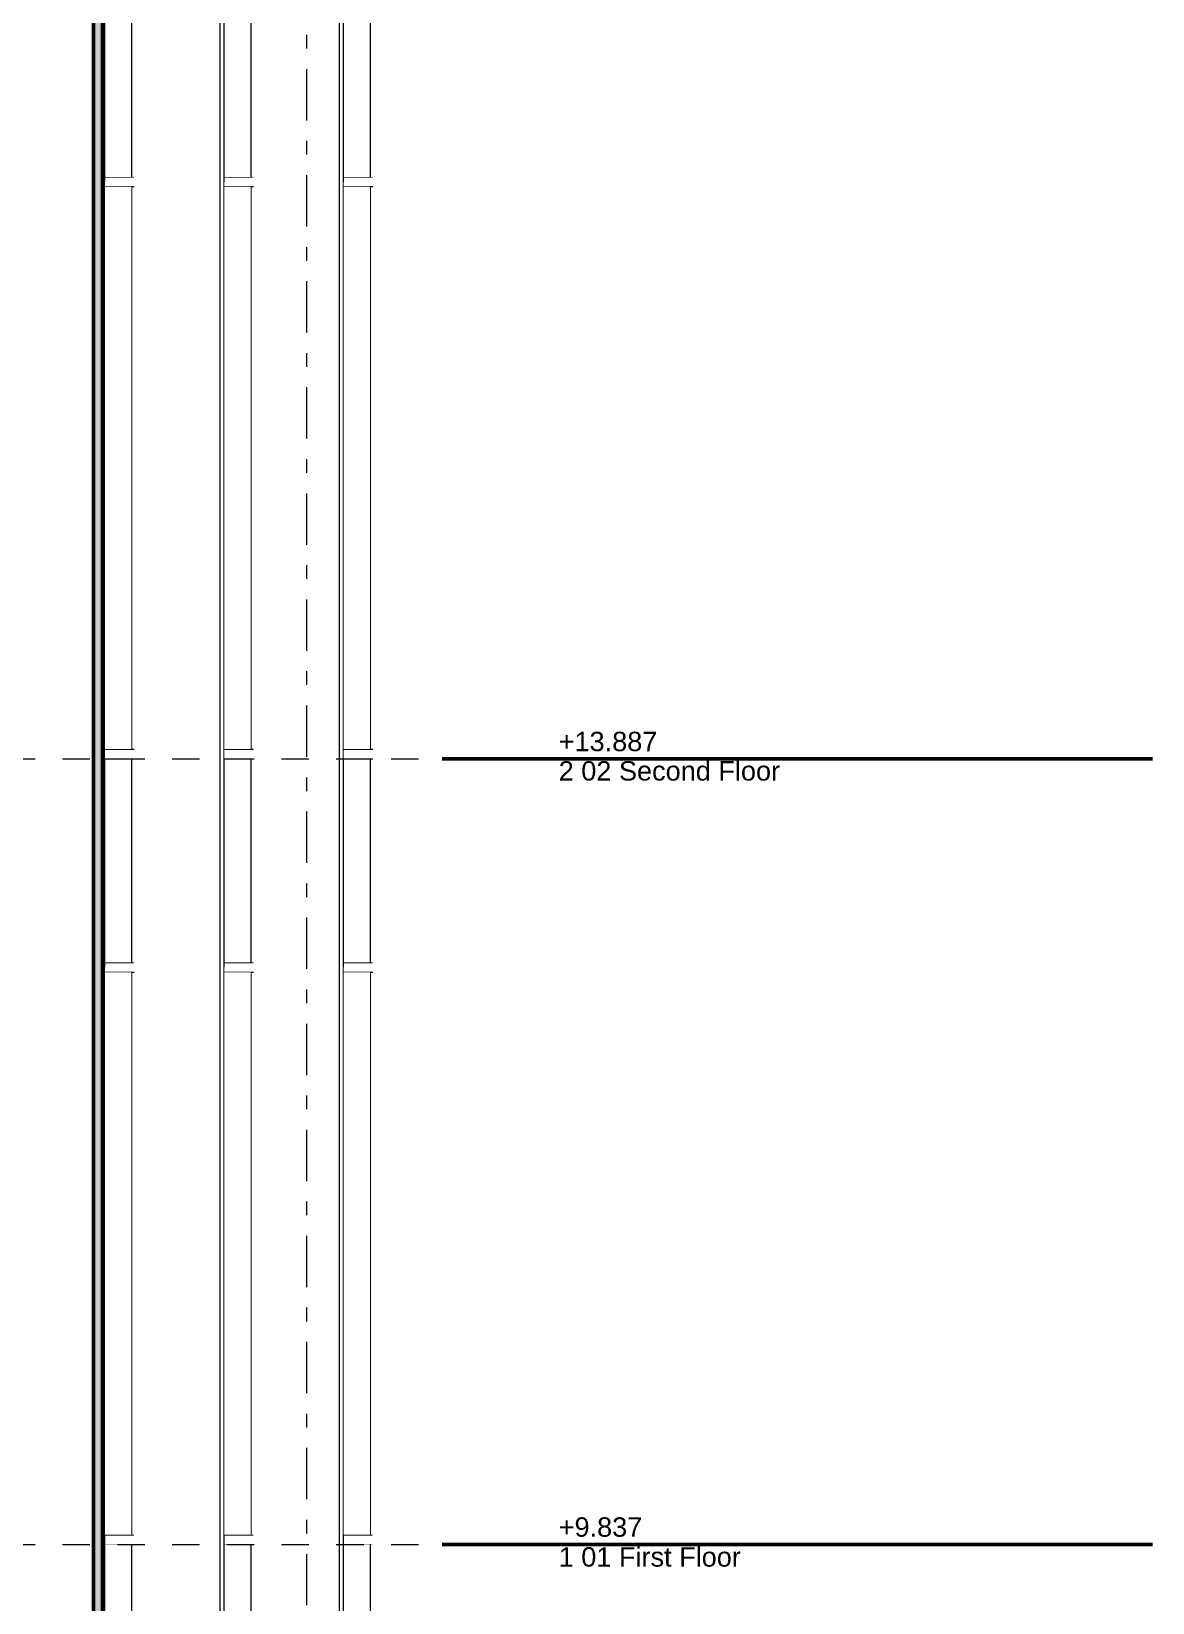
# Model space of a CAD drawing. Header units: millimetres. Extents: x -48147 to 1436659, y -488302 to 18123.
# Drawn here: x 1430879 to 1436659, y -479283 to -471183 of the extents above; entities that cross this region are included whole.
import ezdxf
from ezdxf.enums import TextEntityAlignment as Align

# ---------------------------------------------------------------- set-up
doc = ezdxf.new("R2010")
doc.units = ezdxf.units.MM
doc.header["$MEASUREMENT"] = 0
for name, pattern in [('Dashed', [2822.222233, 1411.111116, -1411.111116]), ('Double Dashed', [546.805537, 264.583325, -105.833328, 70.555556, -105.833328]), ('Wipeout_Contour', [1000, 0, -1000])]:
    doc.linetypes.add(name, pattern=pattern)
for name, color, linetype, lineweight, true_color in [('0_Pen_No__105', 7, 'Continuous', 15, 0xa6a6a6), ('0_Pen_No__25', 7, 'Continuous', 50, 0x2a2a2a), ('New_A-15-MG_Structural_Grid_Phase_2_Pen_No__222', 7, 'Continuous', 13, 0x65af33), ('New_A-25-M_Curtain_Wall_Pen_No__144', 7, 'Continuous', 0, 0xc8c8c8), ('New_A-25-M_Curtain_Wall_Pen_No__27', 7, 'Continuous', 50, 0x2a2a2a)]:
    doc.layers.add(name, color=color, linetype=linetype, lineweight=lineweight, true_color=true_color)
doc.layers.add('0_Pen_No__6', color=7, linetype='Continuous', lineweight=35)
doc.layers.add('New_A-25-M_Curtain_Wall_Pen_No__4', color=7, linetype='Continuous', lineweight=20)
doc.layers.add('New_A-15-MG_Structural_Grid_Phase_2', color=7, linetype='Continuous')
doc.layers.add('New_A-25-M_Curtain_Wall', color=7, linetype='Continuous')
doc.styles.add('GENERATED_STYLE_2', font='')
doc.styles.get('GENERATED_STYLE_2').set_extended_font_data('Swis721 BT')

# ---------------------------------------------------------------- blocks, each defined once
blk = doc.blocks.new('Section Elem_223_2', base_point=(1424163.9, -483032.8))
at = {"color": 254, "linetype": 'Wipeout_Contour', "lineweight": 0, "ltscale": 6037369.088768288}
blk.add_wipeout([(1431257.5, -478982.8), (1431408.1, -478982.8), (1431408.1, -478932.8), (1431257.5, -478932.8)], dxfattribs=at).dxf.layer = 'New_A-25-M_Curtain_Wall'
at = {"layer": 'New_A-25-M_Curtain_Wall_Pen_No__4', "linetype": 'Continuous'}
for p, q in [((1431257.5, -478932.8), (1431408.1, -478932.8)), ((1431257.5, -478982.8), (1431408.1, -478982.8))]:
    blk.add_line(p, q, dxfattribs=at)
blk = doc.blocks.new('Section Elem_224_2', base_point=(1424163.9, -483032.8))
at = {"color": 254, "linetype": 'Wipeout_Contour', "lineweight": 0, "ltscale": 6032849.769856912}
blk.add_wipeout([(1430603, -478932.8), (1430664.6, -478932.8), (1430664.6, -476032.8), (1430603, -476032.8)], dxfattribs=at).dxf.layer = 'New_A-25-M_Curtain_Wall'
at = {"color": 254, "linetype": 'Wipeout_Contour', "lineweight": 0, "ltscale": 12067653.57232837}
blk.add_wipeout([(1430779, -476032.8), (1430779, -478932.8), (1430792.8, -478932.8), (1430792.8, -478957.8), (1431199.6, -478957.8), (1431199.6, -476007.8), (1430792.8, -476007.8), (1430792.8, -476032.8)], dxfattribs=at).dxf.layer = 'New_A-25-M_Curtain_Wall'
at = {"color": 254, "linetype": 'Wipeout_Contour', "lineweight": 0, "ltscale": 6035192.207692776}
blk.add_wipeout([(1431257.5, -476007.8), (1431244.7, -476007.8), (1431244.7, -478957.8), (1431257.5, -478957.8)], dxfattribs=at).dxf.layer = 'New_A-25-M_Curtain_Wall'
at = {"layer": 'New_A-25-M_Curtain_Wall_Pen_No__144', "linetype": 'Continuous'}
blk.add_hatch(color=256, dxfattribs=at).paths.add_polyline_path([(1431199.6, -476007.8), (1431199.6, -478957.8), (1431244.7, -478957.8), (1431244.7, -476007.8)])
at = {"layer": 'New_A-25-M_Curtain_Wall_Pen_No__27', "linetype": 'Continuous'}
for p, q in [((1431199.6, -476007.8), (1431199.6, -478957.8)), ((1431244.7, -476007.8), (1431244.7, -478957.8))]:
    blk.add_line(p, q, dxfattribs=at)
at = {"layer": 'New_A-25-M_Curtain_Wall_Pen_No__4', "linetype": 'Continuous'}
for p, q in [((1430603, -478932.8), (1430603, -476032.8)), ((1430779, -476032.8), (1430779, -478932.8)), ((1431257.5, -478957.8), (1431257.5, -476007.8))]:
    blk.add_line(p, q, dxfattribs=at)
blk = doc.blocks.new('Section Elem_225_2', base_point=(1424163.9, -483032.8))
at = {"color": 254, "linetype": 'Wipeout_Contour', "lineweight": 0, "ltscale": 7549557.835430888}
blk.add_wipeout([(1431872.8, -478982.8), (1432023.3, -478982.8), (1432023.3, -478932.8), (1431872.8, -478932.8), (1431872.8, -478957.8)], dxfattribs=at).dxf.layer = 'New_A-25-M_Curtain_Wall'
at = {"layer": 'New_A-25-M_Curtain_Wall_Pen_No__4', "linetype": 'Continuous'}
for p, q in [((1431872.8, -478932.8), (1432023.3, -478932.8)), ((1431872.8, -478982.8), (1432023.3, -478982.8))]:
    blk.add_line(p, q, dxfattribs=at)
blk = doc.blocks.new('Section Elem_226_2', base_point=(1424163.9, -483032.8))
at = {"color": 254, "linetype": 'Wipeout_Contour', "lineweight": 0, "ltscale": 12072394.78822772}
blk.add_wipeout([(1431408.1, -476032.8), (1431394.3, -476032.8), (1431394.3, -478932.8), (1431408.1, -478932.8), (1431408.1, -478957.8), (1431852.8, -478957.8), (1431852.8, -476007.8), (1431408.1, -476007.8)], dxfattribs=at).dxf.layer = 'New_A-25-M_Curtain_Wall'
at = {"layer": 'New_A-25-M_Curtain_Wall_Pen_No__4', "linetype": 'Continuous'}
blk.add_line((1431394.3, -476032.8), (1431394.3, -478932.8), dxfattribs=at)
at = {"color": 254, "linetype": 'Wipeout_Contour', "lineweight": 0, "ltscale": 6037513.199809105}
blk.add_wipeout([(1431872.8, -476007.8), (1431852.8, -476007.8), (1431852.8, -478957.8), (1431872.8, -478957.8)], dxfattribs=at).dxf.layer = 'New_A-25-M_Curtain_Wall'
at = {"layer": 'New_A-25-M_Curtain_Wall_Pen_No__4', "linetype": 'Continuous'}
for p, q in [((1431852.8, -478957.8), (1431852.8, -476007.8)), ((1431872.8, -478957.8), (1431872.8, -476007.8))]:
    blk.add_line(p, q, dxfattribs=at)
blk = doc.blocks.new('Section Elem_227_2', base_point=(1424163.9, -483032.8))
at = {"color": 254, "linetype": 'Wipeout_Contour', "lineweight": 0, "ltscale": 6042037.012520047}
blk.add_wipeout([(1432488, -478932.8), (1432488, -478982.8), (1432638.6, -478982.8), (1432638.6, -478932.8)], dxfattribs=at).dxf.layer = 'New_A-25-M_Curtain_Wall'
at = {"layer": 'New_A-25-M_Curtain_Wall_Pen_No__4', "linetype": 'Continuous'}
for p, q in [((1432488, -478932.8), (1432638.6, -478932.8)), ((1432488, -478982.8), (1432638.6, -478982.8))]:
    blk.add_line(p, q, dxfattribs=at)
blk = doc.blocks.new('Section Elem_228_2', base_point=(1424163.9, -483032.8))
at = {"color": 254, "linetype": 'Wipeout_Contour', "lineweight": 0, "ltscale": 12077064.11485598}
blk.add_wipeout([(1432023.3, -476032.8), (1432009.6, -476032.8), (1432009.6, -478932.8), (1432023.3, -478932.8), (1432023.3, -478957.8), (1432468.1, -478957.8), (1432468.1, -476007.8), (1432023.3, -476007.8)], dxfattribs=at).dxf.layer = 'New_A-25-M_Curtain_Wall'
at = {"layer": 'New_A-25-M_Curtain_Wall_Pen_No__4', "linetype": 'Continuous'}
blk.add_line((1432009.6, -476032.8), (1432009.6, -478932.8), dxfattribs=at)
at = {"color": 254, "linetype": 'Wipeout_Contour', "lineweight": 0, "ltscale": 6039847.919654498}
blk.add_wipeout([(1432488, -476007.8), (1432468.1, -476007.8), (1432468.1, -478957.8), (1432488, -478957.8)], dxfattribs=at).dxf.layer = 'New_A-25-M_Curtain_Wall'
at = {"layer": 'New_A-25-M_Curtain_Wall_Pen_No__4', "linetype": 'Continuous'}
for p, q in [((1432468.1, -478957.8), (1432468.1, -476007.8)), ((1432488, -478957.8), (1432488, -476007.8))]:
    blk.add_line(p, q, dxfattribs=at)
blk = doc.blocks.new('Section Elem_229_2', base_point=(1424163.9, -483032.8))
at = {"color": 254, "linetype": 'Wipeout_Contour', "lineweight": 0, "ltscale": 12081570.56660163}
blk.add_wipeout([(1432638.6, -476032.8), (1432624.8, -476032.8), (1432624.8, -478932.8), (1432638.6, -478932.8), (1432638.6, -478957.8), (1432997.4, -478957.8), (1432997.4, -476007.8), (1432638.6, -476007.8)], dxfattribs=at).dxf.layer = 'New_A-25-M_Curtain_Wall'
at = {"layer": 'New_A-25-M_Curtain_Wall_Pen_No__4', "linetype": 'Continuous'}
blk.add_line((1432624.8, -476032.8), (1432624.8, -478932.8), dxfattribs=at)
blk = doc.blocks.new('Section Elem_231_2', base_point=(1424163.9, -483032.8))
at = {"color": 254, "linetype": 'Wipeout_Contour', "lineweight": 0, "ltscale": 6033634.985440708}
blk.add_wipeout([(1431257.5, -476032.8), (1431408.1, -476032.8), (1431408.1, -475982.8), (1431257.5, -475982.8)], dxfattribs=at).dxf.layer = 'New_A-25-M_Curtain_Wall'
at = {"layer": 'New_A-25-M_Curtain_Wall_Pen_No__4', "linetype": 'Continuous'}
for p, q in [((1431257.5, -475982.8), (1431408.1, -475982.8)), ((1431257.5, -476032.8), (1431408.1, -476032.8))]:
    blk.add_line(p, q, dxfattribs=at)
blk = doc.blocks.new('Section Elem_232_2', base_point=(1424163.9, -483032.8))
at = {"color": 254, "linetype": 'Wipeout_Contour', "lineweight": 0, "ltscale": 7544891.967221741}
blk.add_wipeout([(1431872.8, -476032.8), (1432023.3, -476032.8), (1432023.3, -475982.8), (1431872.8, -475982.8), (1431872.8, -476007.8)], dxfattribs=at).dxf.layer = 'New_A-25-M_Curtain_Wall'
at = {"layer": 'New_A-25-M_Curtain_Wall_Pen_No__4', "linetype": 'Continuous'}
for p, q in [((1431872.8, -475982.8), (1432023.3, -475982.8)), ((1431872.8, -476032.8), (1432023.3, -476032.8))]:
    blk.add_line(p, q, dxfattribs=at)
blk = doc.blocks.new('Section Elem_233_2', base_point=(1424163.9, -483032.8))
at = {"color": 254, "linetype": 'Wipeout_Contour', "lineweight": 0, "ltscale": 6038305.795886814}
blk.add_wipeout([(1432488, -475982.8), (1432488, -476032.8), (1432638.6, -476032.8), (1432638.6, -475982.8)], dxfattribs=at).dxf.layer = 'New_A-25-M_Curtain_Wall'
at = {"layer": 'New_A-25-M_Curtain_Wall_Pen_No__4', "linetype": 'Continuous'}
for p, q in [((1432488, -475982.8), (1432638.6, -475982.8)), ((1432488, -476032.8), (1432638.6, -476032.8))]:
    blk.add_line(p, q, dxfattribs=at)
blk = doc.blocks.new('Section Elem_234_2', base_point=(1424163.9, -483032.8))
at = {"color": 254, "linetype": 'Wipeout_Contour', "lineweight": 0, "ltscale": 6038041.813340258}
blk.add_wipeout([(1431257.5, -480032.8), (1431394.3, -480032.8), (1431394.3, -478982.8), (1431257.5, -478982.8)], dxfattribs=at).dxf.layer = 'New_A-25-M_Curtain_Wall'
blk = doc.blocks.new('Section Elem_235_2', base_point=(1424163.9, -483032.8))
at = {"color": 254, "linetype": 'Wipeout_Contour', "lineweight": 0, "ltscale": 6040375.453680657}
blk.add_wipeout([(1431872.8, -480032.8), (1432009.6, -480032.8), (1432009.6, -478982.8), (1431872.8, -478982.8)], dxfattribs=at).dxf.layer = 'New_A-25-M_Curtain_Wall'
blk = doc.blocks.new('Section Elem_236_2', base_point=(1424163.9, -483032.8))
at = {"color": 254, "linetype": 'Wipeout_Contour', "lineweight": 0, "ltscale": 6042709.195107127}
blk.add_wipeout([(1432488, -480032.8), (1432624.8, -480032.8), (1432624.8, -478982.8), (1432488, -478982.8)], dxfattribs=at).dxf.layer = 'New_A-25-M_Curtain_Wall'
blk = doc.blocks.new('Section Elem_237_2', base_point=(1424163.9, -483032.8))
at = {"color": 254, "linetype": 'Wipeout_Contour', "lineweight": 0, "ltscale": 6035475.85157673}
blk.add_wipeout([(1431394.3, -476032.8), (1431257.5, -476032.8), (1431257.5, -478932.8), (1431394.3, -478932.8)], dxfattribs=at).dxf.layer = 'New_A-25-M_Curtain_Wall'
blk = doc.blocks.new('Section Elem_238_2', base_point=(1424163.9, -483032.8))
at = {"color": 254, "linetype": 'Wipeout_Contour', "lineweight": 0, "ltscale": 6037810.483822457}
blk.add_wipeout([(1431872.8, -476032.8), (1431872.8, -478932.8), (1432009.6, -478932.8), (1432009.6, -476032.8)], dxfattribs=at).dxf.layer = 'New_A-25-M_Curtain_Wall'
blk = doc.blocks.new('Section Elem_239_2', base_point=(1424163.9, -483032.8))
at = {"color": 254, "linetype": 'Wipeout_Contour', "lineweight": 0, "ltscale": 6040145.216485485}
blk.add_wipeout([(1432488, -476032.8), (1432488, -478932.8), (1432624.8, -478932.8), (1432624.8, -476032.8)], dxfattribs=at).dxf.layer = 'New_A-25-M_Curtain_Wall'
blk = doc.blocks.new('Section Elem_242_2', base_point=(1424163.9, -483032.8))
at = {"color": 254, "linetype": 'Wipeout_Contour', "lineweight": 0, "ltscale": 6037586.657990751}
blk.add_wipeout([(1432624.8, -474932.8), (1432488, -474932.8), (1432488, -475982.8), (1432624.8, -475982.8)], dxfattribs=at).dxf.layer = 'New_A-25-M_Curtain_Wall'
blk = doc.blocks.new('Section Elem_243_2', base_point=(1424163.9, -483032.8))
at = {"color": 254, "linetype": 'Wipeout_Contour', "lineweight": 0, "ltscale": 6032915.313160803}
blk.add_wipeout([(1431257.5, -475982.8), (1431394.3, -475982.8), (1431394.3, -474932.8), (1431257.5, -474932.8)], dxfattribs=at).dxf.layer = 'New_A-25-M_Curtain_Wall'
blk = doc.blocks.new('Section Elem_244_2', base_point=(1424163.9, -483032.8))
at = {"color": 254, "linetype": 'Wipeout_Contour', "lineweight": 0, "ltscale": 6035250.935756363}
blk.add_wipeout([(1431872.8, -474932.8), (1431872.8, -475982.8), (1432009.6, -475982.8), (1432009.6, -474932.8)], dxfattribs=at).dxf.layer = 'New_A-25-M_Curtain_Wall'
blk = doc.blocks.new('Section Elem_246_2', base_point=(1424163.9, -483032.8))
at = {"color": 254, "linetype": 'Wipeout_Contour', "lineweight": 0, "ltscale": 12086697.92483709}
blk.add_wipeout([(1432624.8, -480032.8), (1432638.6, -480032.8), (1432638.6, -480057.8), (1432997.4, -480057.8), (1432997.4, -478957.8), (1432638.6, -478957.8), (1432638.6, -478982.8), (1432624.8, -478982.8)], dxfattribs=at).dxf.layer = 'New_A-25-M_Curtain_Wall'
at = {"layer": 'New_A-25-M_Curtain_Wall_Pen_No__4', "linetype": 'Continuous'}
blk.add_line((1432624.8, -478982.8), (1432624.8, -480032.8), dxfattribs=at)
blk = doc.blocks.new('Section Elem_247_2', base_point=(1424163.9, -483032.8))
at = {"color": 254, "linetype": 'Wipeout_Contour', "lineweight": 0, "ltscale": 12082193.38574492}
blk.add_wipeout([(1432009.6, -478982.8), (1432009.6, -480032.8), (1432023.3, -480032.8), (1432023.3, -480057.8), (1432468.1, -480057.8), (1432468.1, -478957.8), (1432023.3, -478957.8), (1432023.3, -478982.8)], dxfattribs=at).dxf.layer = 'New_A-25-M_Curtain_Wall'
at = {"layer": 'New_A-25-M_Curtain_Wall_Pen_No__4', "linetype": 'Continuous'}
blk.add_line((1432009.6, -478982.8), (1432009.6, -480032.8), dxfattribs=at)
at = {"color": 254, "linetype": 'Wipeout_Contour', "lineweight": 0, "ltscale": 6042411.969284501}
blk.add_wipeout([(1432488, -478957.8), (1432468.1, -478957.8), (1432468.1, -480057.8), (1432488, -480057.8)], dxfattribs=at).dxf.layer = 'New_A-25-M_Curtain_Wall'
at = {"layer": 'New_A-25-M_Curtain_Wall_Pen_No__4', "linetype": 'Continuous'}
for p, q in [((1432468.1, -480057.8), (1432468.1, -478957.8)), ((1432488, -480057.8), (1432488, -478957.8))]:
    blk.add_line(p, q, dxfattribs=at)
blk = doc.blocks.new('Section Elem_248_2', base_point=(1424163.9, -483032.8))
at = {"color": 254, "linetype": 'Wipeout_Contour', "lineweight": 0, "ltscale": 12077526.04259595}
blk.add_wipeout([(1431394.3, -478982.8), (1431394.3, -480032.8), (1431408.1, -480032.8), (1431408.1, -480057.8), (1431852.8, -480057.8), (1431852.8, -478957.8), (1431408.1, -478957.8), (1431408.1, -478982.8)], dxfattribs=at).dxf.layer = 'New_A-25-M_Curtain_Wall'
at = {"layer": 'New_A-25-M_Curtain_Wall_Pen_No__4', "linetype": 'Continuous'}
blk.add_line((1431394.3, -478982.8), (1431394.3, -480032.8), dxfattribs=at)
at = {"color": 254, "linetype": 'Wipeout_Contour', "lineweight": 0, "ltscale": 6040078.240733409}
blk.add_wipeout([(1431872.8, -478957.8), (1431852.8, -478957.8), (1431852.8, -480057.8), (1431872.8, -480057.8)], dxfattribs=at).dxf.layer = 'New_A-25-M_Curtain_Wall'
at = {"layer": 'New_A-25-M_Curtain_Wall_Pen_No__4', "linetype": 'Continuous'}
for p, q in [((1431852.8, -480057.8), (1431852.8, -478957.8)), ((1431872.8, -480057.8), (1431872.8, -478957.8))]:
    blk.add_line(p, q, dxfattribs=at)
blk = doc.blocks.new('Section Elem_249_2', base_point=(1424163.9, -483032.8))
at = {"color": 254, "linetype": 'Wipeout_Contour', "lineweight": 0, "ltscale": 12072786.84214503}
blk.add_wipeout([(1430779, -480032.8), (1430792.8, -480032.8), (1430792.8, -480057.8), (1431199.6, -480057.8), (1431199.6, -478957.8), (1430792.8, -478957.8), (1430792.8, -478982.8), (1430779, -478982.8)], dxfattribs=at).dxf.layer = 'New_A-25-M_Curtain_Wall'
at = {"color": 254, "linetype": 'Wipeout_Contour', "lineweight": 0, "ltscale": 6037758.234842638}
blk.add_wipeout([(1431257.5, -478957.8), (1431244.7, -478957.8), (1431244.7, -480057.8), (1431257.5, -480057.8)], dxfattribs=at).dxf.layer = 'New_A-25-M_Curtain_Wall'
at = {"color": 254, "linetype": 'Wipeout_Contour', "lineweight": 0, "ltscale": 6036084.174335916}
blk.add_wipeout([(1430603, -480032.8), (1430664.6, -480032.8), (1430664.6, -480032.7), (1430603, -480032.7)], dxfattribs=at).dxf.layer = 'New_A-25-M_Curtain_Wall'
at = {"layer": 'New_A-25-M_Curtain_Wall_Pen_No__144', "linetype": 'Continuous'}
blk.add_hatch(color=256, dxfattribs=at).paths.add_polyline_path([(1431199.6, -478957.8), (1431199.6, -480057.8), (1431244.7, -480057.8), (1431244.7, -478957.8)])
at = {"layer": 'New_A-25-M_Curtain_Wall_Pen_No__27', "linetype": 'Continuous'}
for p, q in [((1431199.6, -478957.8), (1431199.6, -480057.8)), ((1431244.7, -478957.8), (1431244.7, -480057.8))]:
    blk.add_line(p, q, dxfattribs=at)
at = {"layer": 'New_A-25-M_Curtain_Wall_Pen_No__4', "linetype": 'Continuous'}
for p, q in [((1430779, -478982.8), (1430779, -480032.8)), ((1431257.5, -480057.8), (1431257.5, -478957.8)), ((1430603, -480032.8), (1430603, -480032.7))]:
    blk.add_line(p, q, dxfattribs=at)
blk = doc.blocks.new('Section Elem_265_2', base_point=(1424163.9, -483032.8))
at = {"color": 254, "linetype": 'Wipeout_Contour', "lineweight": 0, "ltscale": 6029627.296697532}
blk.add_wipeout([(1430664.6, -474932.8), (1430603, -474932.8), (1430603, -474935.1), (1430664.6, -474935.1)], dxfattribs=at).dxf.layer = 'New_A-25-M_Curtain_Wall'
at = {"color": 254, "linetype": 'Wipeout_Contour', "lineweight": 0, "ltscale": 12062531.03950847}
blk.add_wipeout([(1430792.8, -474932.8), (1430779, -474932.8), (1430779, -475982.8), (1430792.8, -475982.8), (1430792.8, -476007.8), (1431199.6, -476007.8), (1431199.6, -474907.8), (1430792.8, -474907.8)], dxfattribs=at).dxf.layer = 'New_A-25-M_Curtain_Wall'
at = {"color": 254, "linetype": 'Wipeout_Contour', "lineweight": 0, "ltscale": 6032631.493743628}
blk.add_wipeout([(1431257.5, -474907.8), (1431244.7, -474907.8), (1431244.7, -476007.8), (1431257.5, -476007.8)], dxfattribs=at).dxf.layer = 'New_A-25-M_Curtain_Wall'
at = {"layer": 'New_A-25-M_Curtain_Wall_Pen_No__144', "linetype": 'Continuous'}
blk.add_hatch(color=256, dxfattribs=at).paths.add_polyline_path([(1431199.6, -474907.8), (1431199.6, -476007.8), (1431244.7, -476007.8), (1431244.7, -474907.8)])
at = {"layer": 'New_A-25-M_Curtain_Wall_Pen_No__27', "linetype": 'Continuous'}
for p, q in [((1431199.6, -474907.8), (1431199.6, -476007.8)), ((1431244.7, -474907.8), (1431244.7, -476007.8))]:
    blk.add_line(p, q, dxfattribs=at)
at = {"layer": 'New_A-25-M_Curtain_Wall_Pen_No__4', "linetype": 'Continuous'}
for p, q in [((1430603, -474935.1), (1430603, -474932.8)), ((1430779, -474932.8), (1430779, -475982.8)), ((1431257.5, -476007.8), (1431257.5, -474907.8))]:
    blk.add_line(p, q, dxfattribs=at)
blk = doc.blocks.new('Section Elem_266_2', base_point=(1424163.9, -483032.8))
at = {"color": 254, "linetype": 'Wipeout_Contour', "lineweight": 0, "ltscale": 6027740.627004539}
blk.add_wipeout([(1430603, -474882.8), (1430664.6, -474882.8), (1430664.6, -471982.8), (1430603, -471982.8)], dxfattribs=at).dxf.layer = 'New_A-25-M_Curtain_Wall'
at = {"color": 254, "linetype": 'Wipeout_Contour', "lineweight": 0, "ltscale": 12057436.9426305}
blk.add_wipeout([(1430779, -474882.8), (1430792.8, -474882.8), (1430792.8, -474907.8), (1431199.6, -474907.8), (1431199.6, -471957.8), (1430792.8, -471957.8), (1430792.8, -471982.8), (1430779, -471982.8)], dxfattribs=at).dxf.layer = 'New_A-25-M_Curtain_Wall'
at = {"color": 254, "linetype": 'Wipeout_Contour', "lineweight": 0, "ltscale": 6030085.04967757}
blk.add_wipeout([(1431257.5, -471957.8), (1431244.7, -471957.8), (1431244.7, -474907.8), (1431257.5, -474907.8)], dxfattribs=at).dxf.layer = 'New_A-25-M_Curtain_Wall'
at = {"layer": 'New_A-25-M_Curtain_Wall_Pen_No__144', "linetype": 'Continuous'}
blk.add_hatch(color=256, dxfattribs=at).paths.add_polyline_path([(1431199.6, -471957.8), (1431199.6, -474907.8), (1431244.7, -474907.8), (1431244.7, -471957.8)])
at = {"layer": 'New_A-25-M_Curtain_Wall_Pen_No__27', "linetype": 'Continuous'}
for p, q in [((1431199.6, -471957.8), (1431199.6, -474907.8)), ((1431244.7, -471957.8), (1431244.7, -474907.8))]:
    blk.add_line(p, q, dxfattribs=at)
at = {"layer": 'New_A-25-M_Curtain_Wall_Pen_No__4', "linetype": 'Continuous'}
for p, q in [((1430603, -474882.8), (1430603, -471982.8)), ((1430779, -471982.8), (1430779, -474882.8)), ((1431257.5, -474907.8), (1431257.5, -471957.8))]:
    blk.add_line(p, q, dxfattribs=at)
blk = doc.blocks.new('Section Elem_267_2', base_point=(1424163.9, -483032.8))
at = {"color": 254, "linetype": 'Wipeout_Contour', "lineweight": 0, "ltscale": 12067274.26771268}
blk.add_wipeout([(1431394.3, -474932.8), (1431394.3, -475982.8), (1431408.1, -475982.8), (1431408.1, -476007.8), (1431852.8, -476007.8), (1431852.8, -474907.8), (1431408.1, -474907.8), (1431408.1, -474932.8)], dxfattribs=at).dxf.layer = 'New_A-25-M_Curtain_Wall'
at = {"layer": 'New_A-25-M_Curtain_Wall_Pen_No__4', "linetype": 'Continuous'}
blk.add_line((1431394.3, -474932.8), (1431394.3, -475982.8), dxfattribs=at)
at = {"color": 254, "linetype": 'Wipeout_Contour', "lineweight": 0, "ltscale": 6034953.47049768}
blk.add_wipeout([(1431872.8, -474907.8), (1431852.8, -474907.8), (1431852.8, -476007.8), (1431872.8, -476007.8)], dxfattribs=at).dxf.layer = 'New_A-25-M_Curtain_Wall'
at = {"layer": 'New_A-25-M_Curtain_Wall_Pen_No__4', "linetype": 'Continuous'}
for p, q in [((1431852.8, -476007.8), (1431852.8, -474907.8)), ((1431872.8, -476007.8), (1431872.8, -474907.8))]:
    blk.add_line(p, q, dxfattribs=at)
blk = doc.blocks.new('Section Elem_268_2', base_point=(1424163.9, -483032.8))
at = {"color": 254, "linetype": 'Wipeout_Contour', "lineweight": 0, "ltscale": 12062182.17429395}
blk.add_wipeout([(1431408.1, -471982.8), (1431394.3, -471982.8), (1431394.3, -474882.8), (1431408.1, -474882.8), (1431408.1, -474907.8), (1431852.8, -474907.8), (1431852.8, -471957.8), (1431408.1, -471957.8)], dxfattribs=at).dxf.layer = 'New_A-25-M_Curtain_Wall'
at = {"layer": 'New_A-25-M_Curtain_Wall_Pen_No__4', "linetype": 'Continuous'}
blk.add_line((1431394.3, -471982.8), (1431394.3, -474882.8), dxfattribs=at)
at = {"color": 254, "linetype": 'Wipeout_Contour', "lineweight": 0, "ltscale": 6032408.006789715}
blk.add_wipeout([(1431872.8, -471957.8), (1431852.8, -471957.8), (1431852.8, -474907.8), (1431872.8, -474907.8)], dxfattribs=at).dxf.layer = 'New_A-25-M_Curtain_Wall'
at = {"layer": 'New_A-25-M_Curtain_Wall_Pen_No__4', "linetype": 'Continuous'}
for p, q in [((1431852.8, -474907.8), (1431852.8, -471957.8)), ((1431872.8, -474907.8), (1431872.8, -471957.8))]:
    blk.add_line(p, q, dxfattribs=at)
blk = doc.blocks.new('Section Elem_269_2', base_point=(1424163.9, -483032.8))
at = {"color": 254, "linetype": 'Wipeout_Contour', "lineweight": 0, "ltscale": 12071945.57447716}
blk.add_wipeout([(1432009.6, -475982.8), (1432023.3, -475982.8), (1432023.3, -476007.8), (1432468.1, -476007.8), (1432468.1, -474907.8), (1432023.3, -474907.8), (1432023.3, -474932.8), (1432009.6, -474932.8)], dxfattribs=at).dxf.layer = 'New_A-25-M_Curtain_Wall'
at = {"layer": 'New_A-25-M_Curtain_Wall_Pen_No__4', "linetype": 'Continuous'}
blk.add_line((1432009.6, -474932.8), (1432009.6, -475982.8), dxfattribs=at)
at = {"color": 254, "linetype": 'Wipeout_Contour', "lineweight": 0, "ltscale": 6037289.18004085}
blk.add_wipeout([(1432488, -474907.8), (1432468.1, -474907.8), (1432468.1, -476007.8), (1432488, -476007.8)], dxfattribs=at).dxf.layer = 'New_A-25-M_Curtain_Wall'
at = {"layer": 'New_A-25-M_Curtain_Wall_Pen_No__4', "linetype": 'Continuous'}
for p, q in [((1432468.1, -476007.8), (1432468.1, -474907.8)), ((1432488, -476007.8), (1432488, -474907.8))]:
    blk.add_line(p, q, dxfattribs=at)
blk = doc.blocks.new('Section Elem_270_2', base_point=(1424163.9, -483032.8))
at = {"color": 254, "linetype": 'Wipeout_Contour', "lineweight": 0, "ltscale": 12066855.45273637}
blk.add_wipeout([(1432009.6, -474882.8), (1432023.3, -474882.8), (1432023.3, -474907.8), (1432468.1, -474907.8), (1432468.1, -471957.8), (1432023.3, -471957.8), (1432023.3, -471982.8), (1432009.6, -471982.8)], dxfattribs=at).dxf.layer = 'New_A-25-M_Curtain_Wall'
at = {"layer": 'New_A-25-M_Curtain_Wall_Pen_No__4', "linetype": 'Continuous'}
blk.add_line((1432009.6, -471982.8), (1432009.6, -474882.8), dxfattribs=at)
at = {"color": 254, "linetype": 'Wipeout_Contour', "lineweight": 0, "ltscale": 6034744.701727633}
blk.add_wipeout([(1432488, -471957.8), (1432468.1, -471957.8), (1432468.1, -474907.8), (1432488, -474907.8)], dxfattribs=at).dxf.layer = 'New_A-25-M_Curtain_Wall'
at = {"layer": 'New_A-25-M_Curtain_Wall_Pen_No__4', "linetype": 'Continuous'}
for p, q in [((1432468.1, -474907.8), (1432468.1, -471957.8)), ((1432488, -474907.8), (1432488, -471957.8))]:
    blk.add_line(p, q, dxfattribs=at)
blk = doc.blocks.new('Section Elem_271_2', base_point=(1424163.9, -483032.8))
at = {"color": 254, "linetype": 'Wipeout_Contour', "lineweight": 0, "ltscale": 12076453.93607437}
blk.add_wipeout([(1432638.6, -474932.8), (1432624.8, -474932.8), (1432624.8, -475982.8), (1432638.6, -475982.8), (1432638.6, -476007.8), (1432997.4, -476007.8), (1432997.4, -474907.8), (1432638.6, -474907.8)], dxfattribs=at).dxf.layer = 'New_A-25-M_Curtain_Wall'
at = {"layer": 'New_A-25-M_Curtain_Wall_Pen_No__4', "linetype": 'Continuous'}
blk.add_line((1432624.8, -474932.8), (1432624.8, -475982.8), dxfattribs=at)
blk = doc.blocks.new('Section Elem_272_2', base_point=(1424163.9, -483032.8))
at = {"color": 254, "linetype": 'Wipeout_Contour', "lineweight": 0, "ltscale": 12071365.71560208}
blk.add_wipeout([(1432624.8, -474882.8), (1432638.6, -474882.8), (1432638.6, -474907.8), (1432997.4, -474907.8), (1432997.4, -471957.8), (1432638.6, -471957.8), (1432638.6, -471982.8), (1432624.8, -471982.8)], dxfattribs=at).dxf.layer = 'New_A-25-M_Curtain_Wall'
at = {"layer": 'New_A-25-M_Curtain_Wall_Pen_No__4', "linetype": 'Continuous'}
blk.add_line((1432624.8, -471982.8), (1432624.8, -474882.8), dxfattribs=at)
blk = doc.blocks.new('Section Elem_274_2', base_point=(1424163.9, -483032.8))
at = {"color": 254, "linetype": 'Wipeout_Contour', "lineweight": 0, "ltscale": 6032247.924495302}
blk.add_wipeout([(1431257.5, -474882.8), (1431257.5, -474932.8), (1431408.1, -474932.8), (1431408.1, -474882.8)], dxfattribs=at).dxf.layer = 'New_A-25-M_Curtain_Wall'
at = {"layer": 'New_A-25-M_Curtain_Wall_Pen_No__4', "linetype": 'Continuous'}
for p, q in [((1431257.5, -474882.8), (1431408.1, -474882.8)), ((1431257.5, -474932.8), (1431408.1, -474932.8))]:
    blk.add_line(p, q, dxfattribs=at)
blk = doc.blocks.new('Section Elem_275_2', base_point=(1424163.9, -483032.8))
at = {"color": 254, "linetype": 'Wipeout_Contour', "lineweight": 0, "ltscale": 7543158.79574638}
blk.add_wipeout([(1432023.3, -474882.8), (1431872.8, -474882.8), (1431872.8, -474907.8), (1431872.8, -474932.8), (1432023.3, -474932.8)], dxfattribs=at).dxf.layer = 'New_A-25-M_Curtain_Wall'
at = {"layer": 'New_A-25-M_Curtain_Wall_Pen_No__4', "linetype": 'Continuous'}
for p, q in [((1431872.8, -474882.8), (1432023.3, -474882.8)), ((1431872.8, -474932.8), (1432023.3, -474932.8))]:
    blk.add_line(p, q, dxfattribs=at)
blk = doc.blocks.new('Section Elem_276_2', base_point=(1424163.9, -483032.8))
at = {"color": 254, "linetype": 'Wipeout_Contour', "lineweight": 0, "ltscale": 6036919.80815162}
blk.add_wipeout([(1432488, -474882.8), (1432488, -474932.8), (1432638.6, -474932.8), (1432638.6, -474882.8)], dxfattribs=at).dxf.layer = 'New_A-25-M_Curtain_Wall'
at = {"layer": 'New_A-25-M_Curtain_Wall_Pen_No__4', "linetype": 'Continuous'}
for p, q in [((1432488, -474882.8), (1432638.6, -474882.8)), ((1432488, -474932.8), (1432638.6, -474932.8))]:
    blk.add_line(p, q, dxfattribs=at)
blk = doc.blocks.new('Section Elem_278_2', base_point=(1424163.9, -483032.8))
at = {"color": 254, "linetype": 'Wipeout_Contour', "lineweight": 0, "ltscale": 6028542.358387582}
blk.add_wipeout([(1431257.5, -471982.8), (1431408.1, -471982.8), (1431408.1, -471932.8), (1431257.5, -471932.8)], dxfattribs=at).dxf.layer = 'New_A-25-M_Curtain_Wall'
at = {"layer": 'New_A-25-M_Curtain_Wall_Pen_No__4', "linetype": 'Continuous'}
for p, q in [((1431257.5, -471932.8), (1431408.1, -471932.8)), ((1431257.5, -471982.8), (1431408.1, -471982.8))]:
    blk.add_line(p, q, dxfattribs=at)
blk = doc.blocks.new('Section Elem_279_2', base_point=(1424163.9, -483032.8))
at = {"color": 254, "linetype": 'Wipeout_Contour', "lineweight": 0, "ltscale": 7538528.588524024}
blk.add_wipeout([(1431872.8, -471957.8), (1431872.8, -471982.8), (1432023.3, -471982.8), (1432023.3, -471932.8), (1431872.8, -471932.8)], dxfattribs=at).dxf.layer = 'New_A-25-M_Curtain_Wall'
at = {"layer": 'New_A-25-M_Curtain_Wall_Pen_No__4', "linetype": 'Continuous'}
for p, q in [((1431872.8, -471932.8), (1432023.3, -471932.8)), ((1431872.8, -471982.8), (1432023.3, -471982.8))]:
    blk.add_line(p, q, dxfattribs=at)
blk = doc.blocks.new('Section Elem_280_2', base_point=(1424163.9, -483032.8))
at = {"color": 254, "linetype": 'Wipeout_Contour', "lineweight": 0, "ltscale": 6033217.111465921}
blk.add_wipeout([(1432488, -471982.8), (1432638.6, -471982.8), (1432638.6, -471932.8), (1432488, -471932.8)], dxfattribs=at).dxf.layer = 'New_A-25-M_Curtain_Wall'
at = {"layer": 'New_A-25-M_Curtain_Wall_Pen_No__4', "linetype": 'Continuous'}
for p, q in [((1432488, -471932.8), (1432638.6, -471932.8)), ((1432488, -471982.8), (1432638.6, -471982.8))]:
    blk.add_line(p, q, dxfattribs=at)
blk = doc.blocks.new('Section Elem_281_2', base_point=(1424163.9, -483032.8))
at = {"color": 254, "linetype": 'Wipeout_Contour', "lineweight": 0, "ltscale": 6030368.933623347}
blk.add_wipeout([(1431394.3, -471982.8), (1431257.5, -471982.8), (1431257.5, -474882.8), (1431394.3, -474882.8)], dxfattribs=at).dxf.layer = 'New_A-25-M_Curtain_Wall'
blk = doc.blocks.new('Section Elem_282_2', base_point=(1424163.9, -483032.8))
at = {"color": 254, "linetype": 'Wipeout_Contour', "lineweight": 0, "ltscale": 6032705.542223207}
blk.add_wipeout([(1431872.8, -471982.8), (1431872.8, -474882.8), (1432009.6, -474882.8), (1432009.6, -471982.8)], dxfattribs=at).dxf.layer = 'New_A-25-M_Curtain_Wall'
blk = doc.blocks.new('Section Elem_283_2', base_point=(1424163.9, -483032.8))
at = {"color": 254, "linetype": 'Wipeout_Contour', "lineweight": 0, "ltscale": 6035042.249763303}
blk.add_wipeout([(1432488, -474882.8), (1432624.8, -474882.8), (1432624.8, -471982.8), (1432488, -471982.8)], dxfattribs=at).dxf.layer = 'New_A-25-M_Curtain_Wall'
blk = doc.blocks.new('Section Elem_285_2', base_point=(1424163.9, -483032.8))
at = {"color": 254, "linetype": 'Wipeout_Contour', "lineweight": 0, "ltscale": 6032062.032901848}
blk.add_wipeout([(1432488, -470175.8), (1432488, -471932.8), (1432624.8, -471932.8), (1432624.8, -470175.8)], dxfattribs=at).dxf.layer = 'New_A-25-M_Curtain_Wall'
blk = doc.blocks.new('Section Elem_286_2', base_point=(1424163.9, -483032.8))
at = {"color": 254, "linetype": 'Wipeout_Contour', "lineweight": 0, "ltscale": 6029724.170590944}
blk.add_wipeout([(1432009.6, -470175.8), (1431872.8, -470175.8), (1431872.8, -471932.8), (1432009.6, -471932.8)], dxfattribs=at).dxf.layer = 'New_A-25-M_Curtain_Wall'
blk = doc.blocks.new('Section Elem_287_2', base_point=(1424163.9, -483032.8))
at = {"color": 254, "linetype": 'Wipeout_Contour', "lineweight": 0, "ltscale": 6027386.406299966}
blk.add_wipeout([(1431394.3, -470175.8), (1431257.5, -470175.8), (1431257.5, -471932.8), (1431394.3, -471932.8)], dxfattribs=at).dxf.layer = 'New_A-25-M_Curtain_Wall'
blk = doc.blocks.new('Section Elem_290_2', base_point=(1424163.9, -483032.8))
at = {"color": 254, "linetype": 'Wipeout_Contour', "lineweight": 0, "ltscale": 9039354.244100533}
blk.add_wipeout([(1430779, -471932.8), (1430792.8, -471932.8), (1430792.8, -471957.8), (1431199.6, -471957.8), (1431199.6, -470175.8), (1430779, -470175.8)], dxfattribs=at).dxf.layer = 'New_A-25-M_Curtain_Wall'
at = {"color": 254, "linetype": 'Wipeout_Contour', "lineweight": 0, "ltscale": 6027117.952279197}
blk.add_wipeout([(1431257.5, -470175.8), (1431244.7, -470175.8), (1431244.7, -471957.8), (1431257.5, -471957.8)], dxfattribs=at).dxf.layer = 'New_A-25-M_Curtain_Wall'
at = {"color": 254, "linetype": 'Wipeout_Contour', "lineweight": 0, "ltscale": 6025855.669024022}
blk.add_wipeout([(1430603, -471932.8), (1430664.6, -471932.8), (1430664.6, -471932.6), (1430603, -471932.6)], dxfattribs=at).dxf.layer = 'New_A-25-M_Curtain_Wall'
at = {"layer": 'New_A-25-M_Curtain_Wall_Pen_No__144', "linetype": 'Continuous'}
blk.add_hatch(color=256, dxfattribs=at).paths.add_polyline_path([(1431199.6, -470175.8), (1431199.6, -471957.8), (1431244.7, -471957.8), (1431244.7, -470175.8)])
at = {"layer": 'New_A-25-M_Curtain_Wall_Pen_No__27', "linetype": 'Continuous'}
for p, q in [((1431244.7, -470175.8), (1431199.6, -470175.8)), ((1431199.6, -470175.8), (1431199.6, -471957.8)), ((1431244.7, -470175.8), (1431244.7, -471957.8))]:
    blk.add_line(p, q, dxfattribs=at)
at = {"layer": 'New_A-25-M_Curtain_Wall_Pen_No__4', "linetype": 'Continuous'}
for p, q in [((1430779, -470175.8), (1430779, -471932.8)), ((1431257.5, -471957.8), (1431257.5, -470175.8)), ((1430603, -471932.8), (1430603, -471932.6))]:
    blk.add_line(p, q, dxfattribs=at)
blk = doc.blocks.new('Section Elem_292_2', base_point=(1424163.9, -483032.8))
at = {"color": 254, "linetype": 'Wipeout_Contour', "lineweight": 0, "ltscale": 9042932.75979361}
blk.add_wipeout([(1431394.3, -471932.8), (1431408.1, -471932.8), (1431408.1, -471957.8), (1431852.8, -471957.8), (1431852.8, -470175.8), (1431394.3, -470175.8)], dxfattribs=at).dxf.layer = 'New_A-25-M_Curtain_Wall'
at = {"layer": 'New_A-25-M_Curtain_Wall_Pen_No__4', "linetype": 'Continuous'}
blk.add_line((1431394.3, -470175.8), (1431394.3, -471932.8), dxfattribs=at)
at = {"color": 254, "linetype": 'Wipeout_Contour', "lineweight": 0, "ltscale": 6029442.052382233}
blk.add_wipeout([(1431872.8, -470175.8), (1431852.8, -470175.8), (1431852.8, -471957.8), (1431872.8, -471957.8)], dxfattribs=at).dxf.layer = 'New_A-25-M_Curtain_Wall'
at = {"layer": 'New_A-25-M_Curtain_Wall_Pen_No__4', "linetype": 'Continuous'}
for p, q in [((1431852.8, -471957.8), (1431852.8, -470175.8)), ((1431872.8, -471957.8), (1431872.8, -470175.8))]:
    blk.add_line(p, q, dxfattribs=at)
blk = doc.blocks.new('Section Elem_294_2', base_point=(1424163.9, -483032.8))
at = {"color": 254, "linetype": 'Wipeout_Contour', "lineweight": 0, "ltscale": 9046439.241137823}
blk.add_wipeout([(1432009.6, -471932.8), (1432023.3, -471932.8), (1432023.3, -471957.8), (1432468.1, -471957.8), (1432468.1, -470175.8), (1432009.6, -470175.8)], dxfattribs=at).dxf.layer = 'New_A-25-M_Curtain_Wall'
at = {"layer": 'New_A-25-M_Curtain_Wall_Pen_No__4', "linetype": 'Continuous'}
blk.add_line((1432009.6, -470175.8), (1432009.6, -471932.8), dxfattribs=at)
at = {"color": 254, "linetype": 'Wipeout_Contour', "lineweight": 0, "ltscale": 6031779.896182438}
blk.add_wipeout([(1432488, -470175.8), (1432468.1, -470175.8), (1432468.1, -471957.8), (1432488, -471957.8)], dxfattribs=at).dxf.layer = 'New_A-25-M_Curtain_Wall'
at = {"layer": 'New_A-25-M_Curtain_Wall_Pen_No__4', "linetype": 'Continuous'}
for p, q in [((1432468.1, -471957.8), (1432468.1, -470175.8)), ((1432488, -471957.8), (1432488, -470175.8))]:
    blk.add_line(p, q, dxfattribs=at)
blk = doc.blocks.new('Section Elem_296_2', base_point=(1424163.9, -483032.8))
at = {"color": 254, "linetype": 'Wipeout_Contour', "lineweight": 0, "ltscale": 9049782.589495735}
blk.add_wipeout([(1432624.8, -471932.8), (1432638.6, -471932.8), (1432638.6, -471957.8), (1432997.4, -471957.8), (1432997.4, -470175.8), (1432624.8, -470175.8)], dxfattribs=at).dxf.layer = 'New_A-25-M_Curtain_Wall'
at = {"layer": 'New_A-25-M_Curtain_Wall_Pen_No__4', "linetype": 'Continuous'}
blk.add_line((1432624.8, -470175.8), (1432624.8, -471932.8), dxfattribs=at)
blk = doc.blocks.new('Standard grid marker[4]_2', base_point=(1432296.3, -461628.2))
at = {"layer": 'New_A-15-MG_Structural_Grid_Phase_2_Pen_No__222', "linetype": 'Double Dashed'}
blk.add_line((1432296.3, -462628.2), (1432296.3, -486032.8), dxfattribs=at)
at = {"layer": 'New_A-15-MG_Structural_Grid_Phase_2_Pen_No__222', "style": 'GENERATED_STYLE_2'}
for tag, p in [('AC_MarkerText_1_0', (1432296.3, -461357.6)), ('AC_MarkerText_1_1', (1432296.3, -487262.2))]:
    blk.add_attdef(tag, text='', height=175, rotation=360, dxfattribs=at).set_placement(p, align=Align.MIDDLE_CENTER)
blk = doc.blocks.new('S-23 Building Section_STORY_MARKER', base_point=(1424163.9, -483032.8))
at = {"layer": '0_Pen_No__105', "linetype": 'Dashed', "ltscale": 0.1}
for p, q in [((1400277.5, -474932.8), (1432997.4, -474932.8)), ((1400277.5, -478982.8), (1432997.4, -478982.8))]:
    blk.add_line(p, q, dxfattribs=at)
at = {"layer": '0_Pen_No__25', "linetype": 'Continuous'}
for p, q in [((1432997.4, -474932.8), (1433097.4, -474932.8)), ((1432997.4, -478982.8), (1433097.4, -478982.8))]:
    blk.add_line(p, q, dxfattribs=at)
at = {"color": 254, "linetype": 'Wipeout_Contour', "lineweight": 0, "ltscale": 6045932.277865298}
blk.add_wipeout([(1436659.4, -474784.6), (1433197.4, -474784.6), (1433197.4, -475081), (1436659.4, -475081)], dxfattribs=at)
at = {"color": 254, "linetype": 'Wipeout_Contour', "lineweight": 0, "ltscale": 6051042.134334152}
blk.add_wipeout([(1436659.4, -478834.6), (1433197.4, -478834.6), (1433197.4, -479131), (1436659.4, -479131)], dxfattribs=at)
at = {"layer": '0_Pen_No__25', "linetype": 'Continuous'}
for p, q in [((1433097.4, -474932.8), (1433197.4, -474932.8)), ((1433397.4, -474932.8), (1433197.4, -474932.8)), ((1433397.4, -474932.8), (1433597.4, -474932.8)), ((1436659.4, -474932.8), (1433597.4, -474932.8)), ((1433097.4, -478982.8), (1433197.4, -478982.8)), ((1433397.4, -478982.8), (1433197.4, -478982.8)), ((1433397.4, -478982.8), (1433597.4, -478982.8)), ((1436659.4, -478982.8), (1433597.4, -478982.8))]:
    blk.add_line(p, q, dxfattribs=at)
at = {"layer": '0_Pen_No__6', "char_height": 100, "attachment_point": 1, "style": 'GENERATED_STYLE_2'}
for s, insert in [('\\A1;{\\fSwis721 BT|b0|i0|c0|p34;+13.887}', (1433597.4, -474793.4)), ('\\A1;{\\fSwis721 BT|b0|i0|c0|p34;2 02 Second Floor}', (1433597.4, -474944.9)), ('\\A1;{\\fSwis721 BT|b0|i0|c0|p34;+9.837}', (1433597.4, -478843.4)), ('\\A1;{\\fSwis721 BT|b0|i0|c0|p34;1 01 First Floor}', (1433597.4, -478997.4))]:
    blk.add_mtext(s, dxfattribs=dict(at, insert=insert))

msp = doc.modelspace()

# ---------------------------------------------------------------- block references
at = {"layer": 'New_A-25-M_Curtain_Wall'}
for name in ['Section Elem_223_2', 'Section Elem_225_2', 'Section Elem_227_2']:
    msp.add_blockref(name, (1424163.9, -483032.8), dxfattribs=at)

# ---------------------------------------------------------------- next in the draw order: block references
for name in ['Section Elem_224_2', 'Section Elem_226_2', 'Section Elem_228_2', 'Section Elem_229_2']:
    msp.add_blockref(name, (1424163.9, -483032.8), dxfattribs=at)

# ---------------------------------------------------------------- next in the draw order: block references
for name in ['Section Elem_231_2', 'Section Elem_232_2', 'Section Elem_233_2', 'Section Elem_234_2', 'Section Elem_235_2', 'Section Elem_236_2']:
    msp.add_blockref(name, (1424163.9, -483032.8), dxfattribs=at)

# ---------------------------------------------------------------- next in the draw order: block references
for name in ['Section Elem_243_2', 'Section Elem_244_2', 'Section Elem_242_2', 'Section Elem_237_2', 'Section Elem_238_2', 'Section Elem_239_2']:
    msp.add_blockref(name, (1424163.9, -483032.8), dxfattribs=at)

# ---------------------------------------------------------------- next in the draw order: block references
for name in ['Section Elem_265_2', 'Section Elem_267_2', 'Section Elem_269_2', 'Section Elem_271_2', 'Section Elem_249_2', 'Section Elem_248_2', 'Section Elem_247_2', 'Section Elem_246_2']:
    msp.add_blockref(name, (1424163.9, -483032.8), dxfattribs=at)

# ---------------------------------------------------------------- next in the draw order: block references
for name in ['Section Elem_266_2', 'Section Elem_268_2', 'Section Elem_270_2', 'Section Elem_272_2']:
    msp.add_blockref(name, (1424163.9, -483032.8), dxfattribs=at)

# ---------------------------------------------------------------- next in the draw order: block references
for name in ['Section Elem_278_2', 'Section Elem_279_2', 'Section Elem_280_2', 'Section Elem_274_2', 'Section Elem_275_2', 'Section Elem_276_2']:
    msp.add_blockref(name, (1424163.9, -483032.8), dxfattribs=at)

# ---------------------------------------------------------------- next in the draw order: block references
for name in ['Section Elem_287_2', 'Section Elem_286_2', 'Section Elem_285_2', 'Section Elem_281_2', 'Section Elem_282_2', 'Section Elem_283_2']:
    msp.add_blockref(name, (1424163.9, -483032.8), dxfattribs=at)

# ---------------------------------------------------------------- next in the draw order: block references
for name in ['Section Elem_290_2', 'Section Elem_292_2', 'Section Elem_294_2', 'Section Elem_296_2']:
    msp.add_blockref(name, (1424163.9, -483032.8), dxfattribs=at)

# ---------------------------------------------------------------- next in the draw order: block references
at = {"layer": 'New_A-15-MG_Structural_Grid_Phase_2', "color": 8, "linetype": 'Continuous', "lineweight": 15}
msp.add_blockref('Standard grid marker[4]_2', (1432296.3, -461628.2), dxfattribs=at)

# ---------------------------------------------------------------- next in the draw order: block references
at = {"linetype": 'Continuous', "lineweight": 0}
msp.add_blockref('S-23 Building Section_STORY_MARKER', (1424163.9, -483032.8), dxfattribs=at)

doc.saveas('drawing.dxf')
